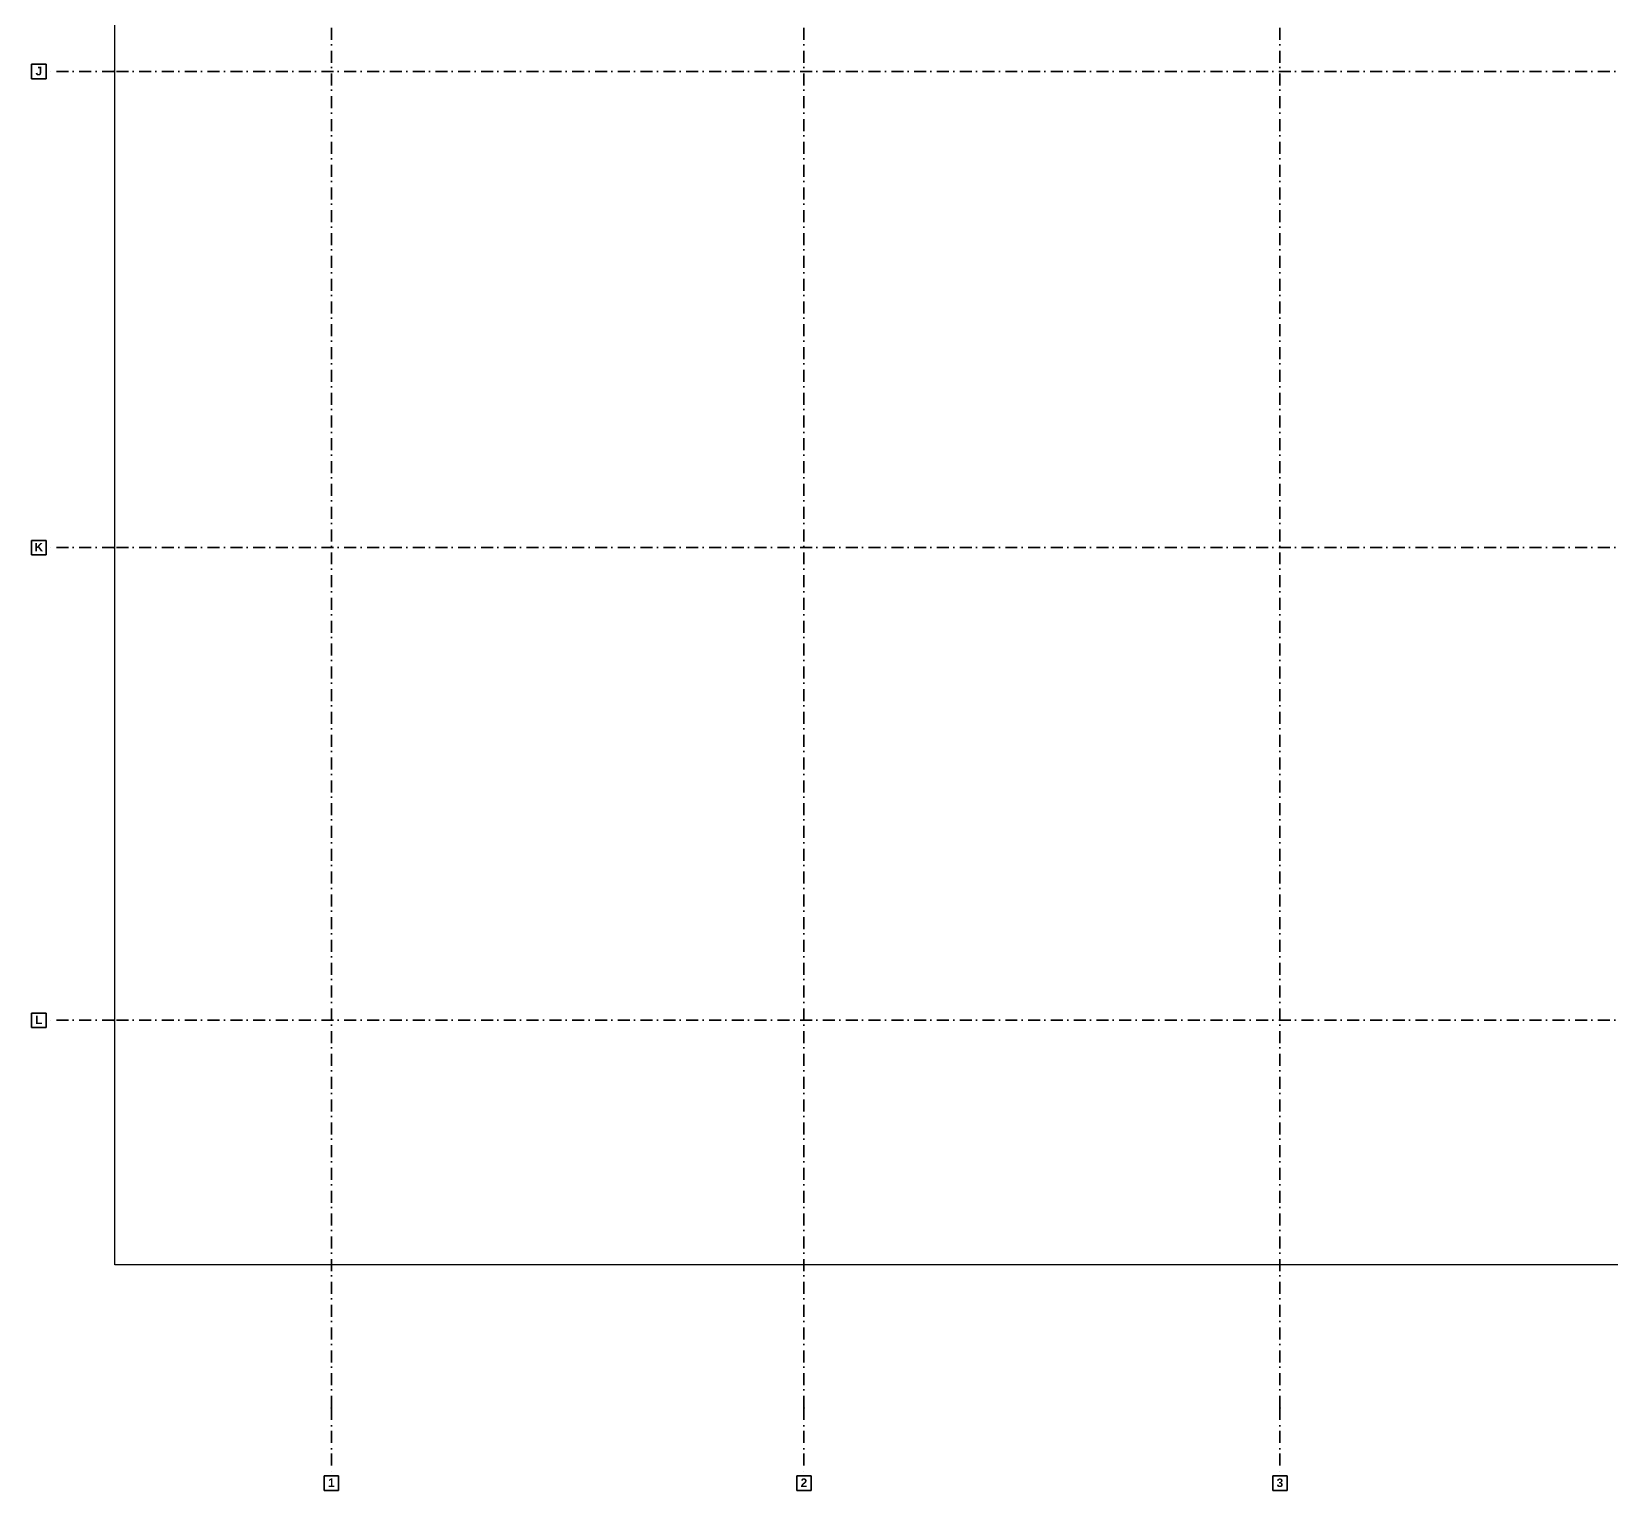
# Model space of a CAD drawing. Header units: millimetres. Extents: x 1322820 to 1391563, y 1051909 to 1098256.
# Drawn here: x 1322820 to 1346054, y 1051909 to 1073357 of the extents above; entities that cross this region are included whole.
import ezdxf
from ezdxf.enums import TextEntityAlignment as Align

# ---------------------------------------------------------------- set-up
doc = ezdxf.new("R2010")
doc.units = ezdxf.units.MM
doc.header["$MEASUREMENT"] = 0
doc.linetypes.add('Dot & Dashed', pattern=[335.138881, 176.388884, -88.194442, 0, -70.555556])
doc.layers.get('0').update_dxf_attribs({"true_color": 0x787878})
doc.layers.add('Circuite', color=7, linetype='Continuous', lineweight=25)
doc.layers.add('New_arhitectura - axe', color=7, linetype='Continuous', true_color=0x787878)
doc.layers.add('New_arhitectura - axe_Pen_No__201', color=7, linetype='Continuous', lineweight=35, true_color=0x787878)
doc.styles.add('GENERATED_STYLE_1', font='arialbd.ttf')

# ---------------------------------------------------------------- blocks, each defined once
blk = doc.blocks.new('Standard grid marker')
at = {"layer": 'New_arhitectura - axe_Pen_No__201', "linetype": 'Continuous', "lineweight": 35}
for p, q in [((-212, 106), (-212, -106)), ((0, 106), (-212, 106)), ((0, -106), (0, 106)), ((44562, 106), (44350, 106)), ((44350, 106), (44350, -106)), ((44562, -106), (44562, 106)), ((-212, -106), (0, -106)), ((44350, -106), (44562, -106))]:
    blk.add_line(p, q, dxfattribs=at)
at = {"layer": 'New_arhitectura - axe_Pen_No__201', "linetype": 'Dot & Dashed', "lineweight": 35}
for p, q in [((1000, 0), (0, 0)), ((1000, 0), (43350, 0)), ((43350, 0), (44350, 0))]:
    blk.add_line(p, q, dxfattribs=at)
for p in [(1000, 0), (1000, 0), (43350, 0), (43350, 0)]:
    blk.add_point(p, dxfattribs=at)
at = {"layer": 'New_arhitectura - axe_Pen_No__201', "lineweight": 35, "style": 'GENERATED_STYLE_1'}
for tag, p in [('AC_MarkerText_1_0', (-106, 7)), ('AC_MarkerText_1_1', (44456, 7))]:
    blk.add_attdef(tag, text='', height=125, rotation=270, dxfattribs=at).set_placement(p, align=Align.MIDDLE_CENTER)
blk = doc.blocks.new('Standard grid marker_10')
at = {"layer": 'New_arhitectura - axe_Pen_No__201', "linetype": 'Dot & Dashed', "lineweight": 35}
for p, q in [((1000, 0), (51497, 0)), ((51497, 0), (52497, 0))]:
    blk.add_line(p, q, dxfattribs=at)
at = {"layer": 'New_arhitectura - axe_Pen_No__201', "linetype": 'Continuous', "lineweight": 35}
for p, q in [((52709, 106), (52497, 106)), ((52497, 106), (52497, -106)), ((52709, -106), (52709, 106)), ((52497, -106), (52709, -106))]:
    blk.add_line(p, q, dxfattribs=at)
at = {"layer": 'New_arhitectura - axe_Pen_No__201', "linetype": 'Dot & Dashed', "lineweight": 35}
blk.add_point((51497, 0), dxfattribs=at)
blk.add_point((51497, 0), dxfattribs=at)
at = {"layer": 'New_arhitectura - axe_Pen_No__201', "lineweight": 35, "style": 'GENERATED_STYLE_1'}
for tag, p in [('AC_MarkerText_1_0', (-106, 6)), ('AC_MarkerText_1_1', (52603, 6))]:
    blk.add_attdef(tag, text='', height=125, rotation=180, dxfattribs=at).set_placement(p, align=Align.MIDDLE_CENTER)
blk = doc.blocks.new('terasa')
at = {"layer": 'New_arhitectura - axe', "linetype": 'Continuous', "lineweight": 13}
ref = blk.add_blockref('Standard grid marker', (1327228.502, 1052120.65), dxfattribs=dict(at, zscale=1000, rotation=90))
ref.add_attrib('AC_MarkerText_1', '1', dxfattribs={"layer": 'New_arhitectura - axe_Pen_No__201', "color": 1, "lineweight": 35, "height": 125, "rotation": 360, "style": 'GENERATED_STYLE_1'}).set_placement((1327228.502, 1052021.727), align=Align.MIDDLE_CENTER)
ref.add_attrib('AC_MarkerText_1_1', '1', dxfattribs={"layer": 'New_arhitectura - axe_Pen_No__201', "color": 1, "lineweight": 35, "height": 125, "rotation": 360, "style": 'GENERATED_STYLE_1'}).set_placement((1327228.502, 1096583.809), align=Align.MIDDLE_CENTER)
ref = blk.add_blockref('Standard grid marker', (1334178.502, 1052120.65), dxfattribs=dict(at, zscale=1000, rotation=90))
ref.add_attrib('AC_MarkerText_1', '2', dxfattribs={"layer": 'New_arhitectura - axe_Pen_No__201', "color": 1, "lineweight": 35, "height": 125, "rotation": 360, "style": 'GENERATED_STYLE_1'}).set_placement((1334178.502, 1052021.727), align=Align.MIDDLE_CENTER)
ref.add_attrib('AC_MarkerText_1_1', '2', dxfattribs={"layer": 'New_arhitectura - axe_Pen_No__201', "color": 1, "lineweight": 35, "height": 125, "rotation": 360, "style": 'GENERATED_STYLE_1'}).set_placement((1334178.502, 1096583.809), align=Align.MIDDLE_CENTER)
ref = blk.add_blockref('Standard grid marker', (1341178.502, 1052120.65), dxfattribs=dict(at, zscale=1000, rotation=90))
ref.add_attrib('AC_MarkerText_1', '3', dxfattribs={"layer": 'New_arhitectura - axe_Pen_No__201', "color": 1, "lineweight": 35, "height": 125, "rotation": 360, "style": 'GENERATED_STYLE_1'}).set_placement((1341178.502, 1052020.699), align=Align.MIDDLE_CENTER)
ref.add_attrib('AC_MarkerText_1_1', '3', dxfattribs={"layer": 'New_arhitectura - axe_Pen_No__201', "color": 1, "lineweight": 35, "height": 125, "rotation": 360, "style": 'GENERATED_STYLE_1'}).set_placement((1341178.502, 1096582.781), align=Align.MIDDLE_CENTER)
ref = blk.add_blockref('Standard grid marker_10', (1375528.539, 1072770.65), dxfattribs=dict(at, zscale=1000, rotation=180))
ref.add_attrib('AC_MarkerText_1_1', 'J', dxfattribs={"layer": 'New_arhitectura - axe_Pen_No__201', "color": 1, "lineweight": 35, "height": 125, "rotation": 360, "style": 'GENERATED_STYLE_1'}).set_placement((1322925.578, 1072776.765), align=Align.MIDDLE_CENTER)
ref = blk.add_blockref('Standard grid marker_10', (1375528.539, 1065770.65), dxfattribs=dict(at, zscale=1000, rotation=180))
ref.add_attrib('AC_MarkerText_1_1', 'K', dxfattribs={"layer": 'New_arhitectura - axe_Pen_No__201', "color": 1, "lineweight": 35, "height": 125, "rotation": 360, "style": 'GENERATED_STYLE_1'}).set_placement((1322925.578, 1065777.793), align=Align.MIDDLE_CENTER)
ref = blk.add_blockref('Standard grid marker_10', (1375528.539, 1058820.65), dxfattribs=dict(at, zscale=1000, rotation=180))
ref.add_attrib('AC_MarkerText_1_1', 'L', dxfattribs={"layer": 'New_arhitectura - axe_Pen_No__201', "color": 1, "lineweight": 35, "height": 125, "rotation": 360, "style": 'GENERATED_STYLE_1'}).set_placement((1322925.578, 1058827.793), align=Align.MIDDLE_CENTER)

msp = doc.modelspace()

# ---------------------------------------------------------------- block references
msp.add_blockref('terasa', (0, 0))

# ---------------------------------------------------------------- next in the draw order: linework, layer by layer
at = {"layer": 'Circuite'}
msp.add_lwpolyline([(1391546, 1055224), (1324044, 1055224), (1324044, 1098256), (1391546, 1098256)], close=True, dxfattribs=at)

doc.saveas('drawing.dxf')
